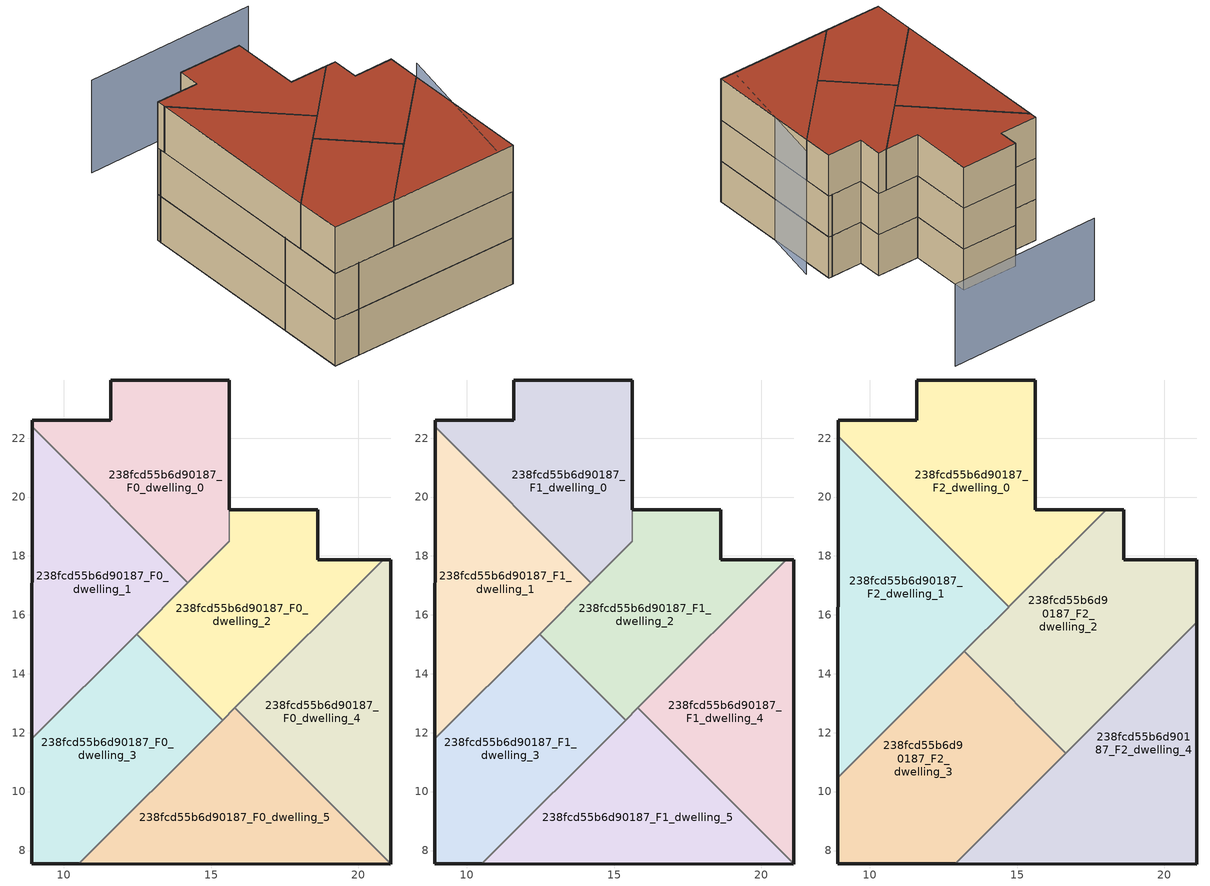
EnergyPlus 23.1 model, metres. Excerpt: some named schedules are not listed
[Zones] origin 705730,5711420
238fcd55b6d90187_F0_dwelling_0
 floor ground (EU_floor_Construction): 15.61,18.49 15.61,23.97 11.59,23.97 11.59,22.6 8.92,22.61 8.92,22.38 14.21,17.09 z0
 wall outside (EU_wall_Construction): 8.92,22.38 8.92,22.61 11.59,22.6 11.59,23.97 15.61,23.97 15.61,19.57 z0:3
 wall to 238fcd55b6d90187_F0_dwelling_1 (EU_wall_Construction): 14.21,17.09 8.92,22.38 z0:3
 wall to 238fcd55b6d90187_F0_dwelling_2 (EU_wall_Construction): 15.61,19.57 15.61,18.49 14.21,17.09 z0:3
238fcd55b6d90187_F0_dwelling_1
 floor ground (EU_floor_Construction): 14.21,17.09 8.92,22.38 8.91,11.8 z0
 wall outside (EU_wall_Construction): 8.91,11.8 8.92,22.38 z0:3
 wall to 238fcd55b6d90187_F0_dwelling_3 (EU_wall_Construction): 12.47,15.35 8.91,11.8 z0:3
 wall to 238fcd55b6d90187_F0_dwelling_2 (EU_wall_Construction): 14.21,17.09 12.46,15.35 z0:3
238fcd55b6d90187_F0_dwelling_2
 floor ground (EU_floor_Construction): 20.84,17.88 18.62,17.88 18.62,19.57 15.61,19.57 15.61,18.49 12.46,15.35 15.39,12.43 z0
 wall outside (EU_wall_Construction): 15.61,19.57 18.62,19.57 18.62,17.88 20.84,17.88 z0:3
 wall to 238fcd55b6d90187_F0_dwelling_3 (EU_wall_Construction): 15.39,12.43 12.46,15.35 z0:3
 wall to 238fcd55b6d90187_F0_dwelling_4 (EU_wall_Construction): 20.84,17.88 15.8,12.84 z0:3
 wall to 238fcd55b6d90187_F0_dwelling_5 (EU_wall_Construction): 15.8,12.84 15.39,12.43 z0:3
238fcd55b6d90187_F0_dwelling_3
 floor ground (EU_floor_Construction): 15.39,12.43 12.46,15.35 8.91,11.8 8.91,7.55 10.5,7.55 z0
 wall outside (EU_wall_Construction): 10.5,7.55 8.91,7.55 8.91,11.8 z0:3
 wall to 238fcd55b6d90187_F0_dwelling_5 (EU_wall_Construction): 15.39,12.43 10.5,7.55 z0:3
238fcd55b6d90187_F0_dwelling_4
 floor ground (EU_floor_Construction): 21.09,7.54 21.09,17.88 20.84,17.88 15.8,12.84 z0
 wall outside (EU_wall_Construction): 20.84,17.88 21.09,17.88 21.09,7.54 z0:3
 wall to 238fcd55b6d90187_F0_dwelling_5 (EU_wall_Construction): 21.09,7.54 15.8,12.84 z0:3
238fcd55b6d90187_F0_dwelling_5
 floor ground (EU_floor_Construction): 21.09,7.54 15.8,12.84 10.5,7.55 z0
 wall outside (EU_wall_Construction): 21.09,7.54 10.5,7.55 z0:3
238fcd55b6d90187_F1_dwelling_0
 floor to 238fcd55b6d90187_F0_dwelling_0 (EU_floor_Construction): 15.61,18.49 15.61,23.97 11.59,23.97 11.59,22.6 8.92,22.61 8.92,22.38 14.21,17.09 z3
 wall outside (EU_wall_Construction): 8.92,22.38 8.92,22.61 11.59,22.6 11.59,23.97 15.61,23.97 15.61,19.57 z3:6
 wall to 238fcd55b6d90187_F1_dwelling_1 (EU_wall_Construction): 14.21,17.09 8.92,22.38 z3:6
 wall to 238fcd55b6d90187_F1_dwelling_2 (EU_wall_Construction): 15.61,19.57 15.61,18.49 14.21,17.09 z3:6
238fcd55b6d90187_F1_dwelling_1
 floor to 238fcd55b6d90187_F0_dwelling_1 (EU_floor_Construction): 14.21,17.09 8.92,22.38 8.91,11.8 z3
 wall outside (EU_wall_Construction): 8.91,11.8 8.92,22.38 z3:6
 wall to 238fcd55b6d90187_F1_dwelling_3 (EU_wall_Construction): 12.47,15.35 8.91,11.8 z3:6
 wall to 238fcd55b6d90187_F1_dwelling_2 (EU_wall_Construction): 14.21,17.09 12.46,15.35 z3:6
238fcd55b6d90187_F1_dwelling_2
 floor to 238fcd55b6d90187_F0_dwelling_2 (EU_floor_Construction): 20.84,17.88 18.62,17.88 18.62,19.57 15.61,19.57 15.61,18.49 12.46,15.35 15.39,12.43 z3
 wall outside (EU_wall_Construction): 15.61,19.57 18.62,19.57 18.62,17.88 20.84,17.88 z3:6
 wall to 238fcd55b6d90187_F1_dwelling_3 (EU_wall_Construction): 15.39,12.43 12.46,15.35 z3:6
 wall to 238fcd55b6d90187_F1_dwelling_4 (EU_wall_Construction): 20.84,17.88 15.8,12.84 z3:6
 wall to 238fcd55b6d90187_F1_dwelling_5 (EU_wall_Construction): 15.8,12.84 15.39,12.43 z3:6
238fcd55b6d90187_F1_dwelling_3
 floor to 238fcd55b6d90187_F0_dwelling_3 (EU_floor_Construction): 15.39,12.43 12.46,15.35 8.91,11.8 8.91,7.55 10.5,7.55 z3
 wall outside (EU_wall_Construction): 10.5,7.55 8.91,7.55 8.91,11.8 z3:6
 wall to 238fcd55b6d90187_F1_dwelling_5 (EU_wall_Construction): 15.39,12.43 10.5,7.55 z3:6
238fcd55b6d90187_F1_dwelling_4
 floor to 238fcd55b6d90187_F0_dwelling_4 (EU_floor_Construction): 21.09,7.54 21.09,17.88 20.84,17.88 15.8,12.84 z3
 wall outside (EU_wall_Construction): 20.84,17.88 21.09,17.88 21.09,7.54 z3:6
 wall to 238fcd55b6d90187_F1_dwelling_5 (EU_wall_Construction): 21.09,7.54 15.8,12.84 z3:6
238fcd55b6d90187_F1_dwelling_5
 floor to 238fcd55b6d90187_F0_dwelling_5 (EU_floor_Construction): 21.09,7.54 15.8,12.84 10.5,7.55 z3
 wall outside (EU_wall_Construction): 21.09,7.54 10.5,7.55 z3:6
238fcd55b6d90187_F2_dwelling_0
 floor to 238fcd55b6d90187_F1_dwelling_0 (EU_floor_Construction): 15.61,18.49 15.61,23.97 11.59,23.97 11.59,22.6 8.92,22.61 8.92,22.38 14.21,17.09 z6
 floor to 238fcd55b6d90187_F1_dwelling_2 (EU_floor_Construction): 15.61,18.49 14.05,16.93 14.71,16.27 18.02,19.57 15.61,19.57 z6
 floor to 238fcd55b6d90187_F1_dwelling_1 (EU_floor_Construction): 14.21,17.09 8.92,22.38 8.92,22.07 14.05,16.93 z6
 wall outside (EU_wall_Construction): 8.92,22.07 8.92,22.61 11.59,22.6 11.59,23.97 15.61,23.97 15.61,19.57 18.02,19.57 z6:9
 wall to 238fcd55b6d90187_F2_dwelling_1 (EU_wall_Construction): 14.71,16.27 8.92,22.07 z6:9
 wall to 238fcd55b6d90187_F2_dwelling_2 (EU_wall_Construction): 18.02,19.57 14.71,16.27 z6:9
 roof outside (EU_roof_Construction): 15.61,23.97 15.61,19.57 18.02,19.57 14.71,16.27 8.92,22.07 8.92,22.61 11.59,22.6 11.59,23.97 z9
238fcd55b6d90187_F2_dwelling_1
 floor to 238fcd55b6d90187_F1_dwelling_1 (EU_floor_Construction): 14.05,16.93 8.92,22.07 8.91,11.8 z6
 floor to 238fcd55b6d90187_F1_dwelling_3 (EU_floor_Construction): 13.13,14.69 12.47,15.35 8.91,11.8 8.91,10.47 z6
 floor to 238fcd55b6d90187_F1_dwelling_2 (EU_floor_Construction): 14.71,16.27 14.05,16.93 12.47,15.35 13.13,14.69 z6
 wall outside (EU_wall_Construction): 8.91,10.47 8.92,22.07 z6:9
 wall to 238fcd55b6d90187_F2_dwelling_3 (EU_wall_Construction): 13.2,14.76 8.91,10.47 z6:9
 wall to 238fcd55b6d90187_F2_dwelling_2 (EU_wall_Construction): 14.71,16.27 13.2,14.76 z6:9
 roof outside (EU_roof_Construction): 8.92,22.07 14.71,16.27 8.91,10.47 z9
238fcd55b6d90187_F2_dwelling_2
 floor to 238fcd55b6d90187_F1_dwelling_2 (EU_floor_Construction): 20.84,17.88 18.62,17.88 18.62,19.57 18.02,19.57 13.2,14.76 15.46,12.5 z6
 floor to 238fcd55b6d90187_F1_dwelling_4 (EU_floor_Construction): 21.09,15.74 21.09,17.88 20.84,17.88 15.8,12.84 16.99,11.64 z6
 floor to 238fcd55b6d90187_F1_dwelling_5 (EU_floor_Construction): 16.99,11.64 15.8,12.84 15.46,12.5 16.65,11.31 z6
 wall outside (EU_wall_Construction): 18.02,19.57 18.62,19.57 18.62,17.88 21.09,17.88 21.09,15.74 z6:9
 wall to 238fcd55b6d90187_F2_dwelling_3 (EU_wall_Construction): 16.65,11.31 13.2,14.76 z6:9
 wall to 238fcd55b6d90187_F2_dwelling_4 (EU_wall_Construction): 21.09,15.74 16.65,11.31 z6:9
 roof outside (EU_roof_Construction): 21.09,17.88 21.09,15.74 16.65,11.31 13.2,14.76 18.02,19.57 18.62,19.57 18.62,17.88 z9
238fcd55b6d90187_F2_dwelling_3
 floor to 238fcd55b6d90187_F1_dwelling_3 (EU_floor_Construction): 15.39,12.43 13.13,14.69 8.91,10.47 8.91,7.55 10.5,7.55 z6
 floor to 238fcd55b6d90187_F1_dwelling_5 (EU_floor_Construction): 16.65,11.31 15.46,12.5 10.5,7.55 12.89,7.55 z6
 floor to 238fcd55b6d90187_F1_dwelling_2 (EU_floor_Construction): 15.46,12.5 13.2,14.76 13.13,14.69 15.39,12.43 z6
 wall outside (EU_wall_Construction): 12.89,7.55 8.91,7.55 8.91,10.47 z6:9
 wall to 238fcd55b6d90187_F2_dwelling_4 (EU_wall_Construction): 16.65,11.31 12.89,7.55 z6:9
 roof outside (EU_roof_Construction): 13.2,14.76 16.65,11.31 12.89,7.55 8.91,7.55 8.91,10.47 z9
238fcd55b6d90187_F2_dwelling_4
 floor to 238fcd55b6d90187_F1_dwelling_4 (EU_floor_Construction): 21.09,7.54 21.09,15.74 16.99,11.64 z6
 floor to 238fcd55b6d90187_F1_dwelling_5 (EU_floor_Construction): 21.09,7.54 16.99,11.64 12.89,7.55 z6
 wall outside (EU_wall_Construction): 21.09,15.74 21.09,7.54 12.89,7.55 z6:9
 roof outside (EU_roof_Construction): 21.09,15.74 21.09,7.54 12.89,7.55 z9
shading: 20.08,7.75 21.9,16.69 z0:9; 21,29.84 10.16,29.72 z0:6
[Building]
EU S2 Campaign: North Axis=0; Terrain=City; Solar Distribution=FullExterior
[Site:Location]
London: Latitude=51.5; Longitude=-0.5; Time Zone=0; Elevation=25
[SizingPeriod:WeatherFileDays]
AnnualSizingPeriod: Begin Month=1; Begin Day of Month=1; End Month=12; End Day of Month=31; Day of Week for Start Day=Monday; Use Weather File Daylight Saving Period=No; Use Weather File Rain and Snow Indicators=No
[MATERIAL]
EU_InternalMass_Material: Roughness=MediumRough; Thickness=0.1; Conductivity=1; Density=1800; Specific Heat=900; Thermal Absorptance=0.9; Solar Absorptance=0.7; Visible Absorptance=0.7
[MATERIAL:NOMASS] Roughness=MediumRough; Thermal Absorptance=0.9; Solar Absorptance=0.7; Visible Absorptance=0.7
Name | Thermal Resistance
EU_wall_NoMass | 1.04674
EU_roof_NoMass | 4.32442
EU_floor_NoMass | 2.04616
[CONSTRUCTION]
EU_wall_Construction: EU_wall_NoMass
EU_roof_Construction: EU_roof_NoMass
EU_floor_Construction: EU_floor_NoMass
EU_InternalMass_Construction: EU_InternalMass_Material
[ZONE] Type=1; Multiplier=1; Ceiling Height=autocalculate; Floor Area=autocalculate; Part of Total Floor Area=Yes
Name | Volume
238fcd55b6d90187_F0_dwelling_0; 238fcd55b6d90187_F1_dwelling_0 | 82.3103
238fcd55b6d90187_F2_dwelling_0 | 100.836
238fcd55b6d90187_F0_dwelling_1; 238fcd55b6d90187_F1_dwelling_1 | 84.0381
238fcd55b6d90187_F2_dwelling_1 | 100.859
238fcd55b6d90187_F0_dwelling_2; 238fcd55b6d90187_F1_dwelling_2 | 85.7798
238fcd55b6d90187_F2_dwelling_2 | 100.847
238fcd55b6d90187_F0_dwelling_3; 238fcd55b6d90187_F1_dwelling_3 | 84.0542
238fcd55b6d90187_F2_dwelling_3 | 100.834
238fcd55b6d90187_F0_dwelling_4; 238fcd55b6d90187_F1_dwelling_4 | 84.0146
238fcd55b6d90187_F2_dwelling_4 | 100.848
238fcd55b6d90187_F0_dwelling_5; 238fcd55b6d90187_F1_dwelling_5 | 84.0315
[INTERNALMASS] Construction=EU_InternalMass_Construction
Name | Zone or ZoneList | Surface Area
238fcd55b6d90187_F0_dwelling_0_EU_InternalMass | 238fcd55b6d90187_F0_dwelling_0 | 27.4344
238fcd55b6d90187_F0_dwelling_1_EU_InternalMass | 238fcd55b6d90187_F0_dwelling_1 | 28.0149
238fcd55b6d90187_F0_dwelling_2_EU_InternalMass | 238fcd55b6d90187_F0_dwelling_2 | 28.5933
238fcd55b6d90187_F0_dwelling_3_EU_InternalMass | 238fcd55b6d90187_F0_dwelling_3 | 28.0172
238fcd55b6d90187_F0_dwelling_4_EU_InternalMass | 238fcd55b6d90187_F0_dwelling_4 | 28.0147
238fcd55b6d90187_F0_dwelling_5_EU_InternalMass | 238fcd55b6d90187_F0_dwelling_5 | 28.0103
238fcd55b6d90187_F1_dwelling_0_EU_InternalMass | 238fcd55b6d90187_F1_dwelling_0 | 27.4344
238fcd55b6d90187_F1_dwelling_1_EU_InternalMass | 238fcd55b6d90187_F1_dwelling_1 | 28.0149
238fcd55b6d90187_F1_dwelling_2_EU_InternalMass | 238fcd55b6d90187_F1_dwelling_2 | 28.5933
238fcd55b6d90187_F1_dwelling_3_EU_InternalMass | 238fcd55b6d90187_F1_dwelling_3 | 28.0172
238fcd55b6d90187_F1_dwelling_4_EU_InternalMass | 238fcd55b6d90187_F1_dwelling_4 | 28.0147
238fcd55b6d90187_F1_dwelling_5_EU_InternalMass | 238fcd55b6d90187_F1_dwelling_5 | 28.0103
238fcd55b6d90187_F2_dwelling_0_EU_InternalMass | 238fcd55b6d90187_F2_dwelling_0 | 33.6121
238fcd55b6d90187_F2_dwelling_1_EU_InternalMass | 238fcd55b6d90187_F2_dwelling_1 | 33.6219
238fcd55b6d90187_F2_dwelling_2_EU_InternalMass | 238fcd55b6d90187_F2_dwelling_2 | 33.6154
238fcd55b6d90187_F2_dwelling_3_EU_InternalMass | 238fcd55b6d90187_F2_dwelling_3 | 33.6107
238fcd55b6d90187_F2_dwelling_4_EU_InternalMass | 238fcd55b6d90187_F2_dwelling_4 | 33.6159
[OTHEREQUIPMENT] Fuel Type=Electricity; Design Level Calculation Method=Watts/Area; Power per Zone Floor Area=1; Fraction Latent=0; Fraction Radiant=0; Fraction Lost=0; Carbon Dioxide Generation Rate=0; EndUse Subcategory=EU_Step8_InternalGains
Name | Zone or ZoneList or Space or SpaceList | Schedule
EU_Step8_InternalGain_238fcd55b6d90187_F0_dwelling_0_f000 | 238fcd55b6d90187_F0_dwelling_0 | EU_Step8_GainSchedule_238fcd55b6d90187_F0_dwelling_0_f000
EU_Step8_InternalGain_238fcd55b6d90187_F0_dwelling_1_f000 | 238fcd55b6d90187_F0_dwelling_1 | EU_Step8_GainSchedule_238fcd55b6d90187_F0_dwelling_1_f000
EU_Step8_InternalGain_238fcd55b6d90187_F0_dwelling_2_f000 | 238fcd55b6d90187_F0_dwelling_2 | EU_Step8_GainSchedule_238fcd55b6d90187_F0_dwelling_2_f000
EU_Step8_InternalGain_238fcd55b6d90187_F0_dwelling_3_f000 | 238fcd55b6d90187_F0_dwelling_3 | EU_Step8_GainSchedule_238fcd55b6d90187_F0_dwelling_3_f000
EU_Step8_InternalGain_238fcd55b6d90187_F0_dwelling_4_f000 | 238fcd55b6d90187_F0_dwelling_4 | EU_Step8_GainSchedule_238fcd55b6d90187_F0_dwelling_4_f000
EU_Step8_InternalGain_238fcd55b6d90187_F0_dwelling_5_f000 | 238fcd55b6d90187_F0_dwelling_5 | EU_Step8_GainSchedule_238fcd55b6d90187_F0_dwelling_5_f000
EU_Step8_InternalGain_238fcd55b6d90187_F1_dwelling_0_f000 | 238fcd55b6d90187_F1_dwelling_0 | EU_Step8_GainSchedule_238fcd55b6d90187_F1_dwelling_0_f000
EU_Step8_InternalGain_238fcd55b6d90187_F1_dwelling_1_f000 | 238fcd55b6d90187_F1_dwelling_1 | EU_Step8_GainSchedule_238fcd55b6d90187_F1_dwelling_1_f000
EU_Step8_InternalGain_238fcd55b6d90187_F1_dwelling_2_f000 | 238fcd55b6d90187_F1_dwelling_2 | EU_Step8_GainSchedule_238fcd55b6d90187_F1_dwelling_2_f000
EU_Step8_InternalGain_238fcd55b6d90187_F1_dwelling_3_f000 | 238fcd55b6d90187_F1_dwelling_3 | EU_Step8_GainSchedule_238fcd55b6d90187_F1_dwelling_3_f000
EU_Step8_InternalGain_238fcd55b6d90187_F1_dwelling_4_f000 | 238fcd55b6d90187_F1_dwelling_4 | EU_Step8_GainSchedule_238fcd55b6d90187_F1_dwelling_4_f000
EU_Step8_InternalGain_238fcd55b6d90187_F1_dwelling_5_f000 | 238fcd55b6d90187_F1_dwelling_5 | EU_Step8_GainSchedule_238fcd55b6d90187_F1_dwelling_5_f000
EU_Step8_InternalGain_238fcd55b6d90187_F2_dwelling_0_f000 | 238fcd55b6d90187_F2_dwelling_0 | EU_Step8_GainSchedule_238fcd55b6d90187_F2_dwelling_0_f000
EU_Step8_InternalGain_238fcd55b6d90187_F2_dwelling_1_f000 | 238fcd55b6d90187_F2_dwelling_1 | EU_Step8_GainSchedule_238fcd55b6d90187_F2_dwelling_1_f000
EU_Step8_InternalGain_238fcd55b6d90187_F2_dwelling_2_f000 | 238fcd55b6d90187_F2_dwelling_2 | EU_Step8_GainSchedule_238fcd55b6d90187_F2_dwelling_2_f000
EU_Step8_InternalGain_238fcd55b6d90187_F2_dwelling_3_f000 | 238fcd55b6d90187_F2_dwelling_3 | EU_Step8_GainSchedule_238fcd55b6d90187_F2_dwelling_3_f000
EU_Step8_InternalGain_238fcd55b6d90187_F2_dwelling_4_f000 | 238fcd55b6d90187_F2_dwelling_4 | EU_Step8_GainSchedule_238fcd55b6d90187_F2_dwelling_4_f000
[ZONEVENTILATION:DESIGNFLOWRATE] Schedule=EU_AlwaysOn; Design Flow Rate Calculation Method=AirChanges/Hour; Air Changes per Hour=0.488719; Ventilation Type=Natural; Fan Pressure Rise=0; Fan Total Efficiency=1; Constant Term Coefficient=1; Temperature Term Coefficient=0; Velocity Term Coefficient=0; Velocity Squared Term Coefficient=0; Minimum Indoor Temperature=-100; Maximum Indoor Temperature=100; Delta Temperature=-100; Minimum Outdoor Temperature=-100; Maximum Outdoor Temperature=100; Maximum Wind Speed=40
Name | Zone or ZoneList or Space or SpaceList
EU_ConstantAir_238fcd55b6d90187_F0_dwelling_0 | 238fcd55b6d90187_F0_dwelling_0
EU_ConstantAir_238fcd55b6d90187_F0_dwelling_1 | 238fcd55b6d90187_F0_dwelling_1
EU_ConstantAir_238fcd55b6d90187_F0_dwelling_2 | 238fcd55b6d90187_F0_dwelling_2
EU_ConstantAir_238fcd55b6d90187_F0_dwelling_3 | 238fcd55b6d90187_F0_dwelling_3
EU_ConstantAir_238fcd55b6d90187_F0_dwelling_4 | 238fcd55b6d90187_F0_dwelling_4
EU_ConstantAir_238fcd55b6d90187_F0_dwelling_5 | 238fcd55b6d90187_F0_dwelling_5
EU_ConstantAir_238fcd55b6d90187_F1_dwelling_0 | 238fcd55b6d90187_F1_dwelling_0
EU_ConstantAir_238fcd55b6d90187_F1_dwelling_1 | 238fcd55b6d90187_F1_dwelling_1
EU_ConstantAir_238fcd55b6d90187_F1_dwelling_2 | 238fcd55b6d90187_F1_dwelling_2
EU_ConstantAir_238fcd55b6d90187_F1_dwelling_3 | 238fcd55b6d90187_F1_dwelling_3
EU_ConstantAir_238fcd55b6d90187_F1_dwelling_4 | 238fcd55b6d90187_F1_dwelling_4
EU_ConstantAir_238fcd55b6d90187_F1_dwelling_5 | 238fcd55b6d90187_F1_dwelling_5
EU_ConstantAir_238fcd55b6d90187_F2_dwelling_0 | 238fcd55b6d90187_F2_dwelling_0
EU_ConstantAir_238fcd55b6d90187_F2_dwelling_1 | 238fcd55b6d90187_F2_dwelling_1
EU_ConstantAir_238fcd55b6d90187_F2_dwelling_2 | 238fcd55b6d90187_F2_dwelling_2
EU_ConstantAir_238fcd55b6d90187_F2_dwelling_3 | 238fcd55b6d90187_F2_dwelling_3
EU_ConstantAir_238fcd55b6d90187_F2_dwelling_4 | 238fcd55b6d90187_F2_dwelling_4
[HVACTEMPLATE:THERMOSTAT] Constant Heating Setpoint=20; Constant Cooling Setpoint=50
EU_HeatOnly_238fcd55b6d90187_F0_dwelling_0; EU_HeatOnly_238fcd55b6d90187_F0_dwelling_1; EU_HeatOnly_238fcd55b6d90187_F0_dwelling_2; EU_HeatOnly_238fcd55b6d90187_F0_dwelling_3; EU_HeatOnly_238fcd55b6d90187_F0_dwelling_4; EU_HeatOnly_238fcd55b6d90187_F0_dwelling_5; EU_HeatOnly_238fcd55b6d90187_F1_dwelling_0; EU_HeatOnly_238fcd55b6d90187_F1_dwelling_1; EU_HeatOnly_238fcd55b6d90187_F1_dwelling_2; EU_HeatOnly_238fcd55b6d90187_F1_dwelling_3; EU_HeatOnly_238fcd55b6d90187_F1_dwelling_4; EU_HeatOnly_238fcd55b6d90187_F1_dwelling_5; EU_HeatOnly_238fcd55b6d90187_F2_dwelling_0; EU_HeatOnly_238fcd55b6d90187_F2_dwelling_1; EU_HeatOnly_238fcd55b6d90187_F2_dwelling_2; EU_HeatOnly_238fcd55b6d90187_F2_dwelling_3; EU_HeatOnly_238fcd55b6d90187_F2_dwelling_4
[HVACTEMPLATE:ZONE:IDEALLOADSAIRSYSTEM] System Availability Schedule=EU_AlwaysOn; Maximum Heating Supply Air Temperature=50; Minimum Cooling Supply Air Temperature=13; Maximum Heating Supply Air Humidity Ratio=0.0156; Minimum Cooling Supply Air Humidity Ratio=0.0077; Heating Limit=NoLimit; Cooling Limit=NoLimit; Heating Availability Schedule=EU_AlwaysOn; Cooling Availability Schedule=EU_CoolingOff; Dehumidification Control Type=ConstantSensibleHeatRatio; Cooling Sensible Heat Ratio=0.7; Dehumidification Setpoint=60; Humidification Control Type=None; Humidification Setpoint=30; Outdoor Air Method=None; Outdoor Air Flow Rate per Person=0.00944; Outdoor Air Flow Rate per Zone Floor Area=0; Outdoor Air Flow Rate per Zone=0; Demand Controlled Ventilation Type=None; Outdoor Air Economizer Type=NoEconomizer; Heat Recovery Type=None; Sensible Heat Recovery Effectiveness=0.7; Latent Heat Recovery Effectiveness=0.65
Name | Template Thermostat
238fcd55b6d90187_F0_dwelling_0 | EU_HeatOnly_238fcd55b6d90187_F0_dwelling_0
238fcd55b6d90187_F0_dwelling_1 | EU_HeatOnly_238fcd55b6d90187_F0_dwelling_1
238fcd55b6d90187_F0_dwelling_2 | EU_HeatOnly_238fcd55b6d90187_F0_dwelling_2
238fcd55b6d90187_F0_dwelling_3 | EU_HeatOnly_238fcd55b6d90187_F0_dwelling_3
238fcd55b6d90187_F0_dwelling_4 | EU_HeatOnly_238fcd55b6d90187_F0_dwelling_4
238fcd55b6d90187_F0_dwelling_5 | EU_HeatOnly_238fcd55b6d90187_F0_dwelling_5
238fcd55b6d90187_F1_dwelling_0 | EU_HeatOnly_238fcd55b6d90187_F1_dwelling_0
238fcd55b6d90187_F1_dwelling_1 | EU_HeatOnly_238fcd55b6d90187_F1_dwelling_1
238fcd55b6d90187_F1_dwelling_2 | EU_HeatOnly_238fcd55b6d90187_F1_dwelling_2
238fcd55b6d90187_F1_dwelling_3 | EU_HeatOnly_238fcd55b6d90187_F1_dwelling_3
238fcd55b6d90187_F1_dwelling_4 | EU_HeatOnly_238fcd55b6d90187_F1_dwelling_4
